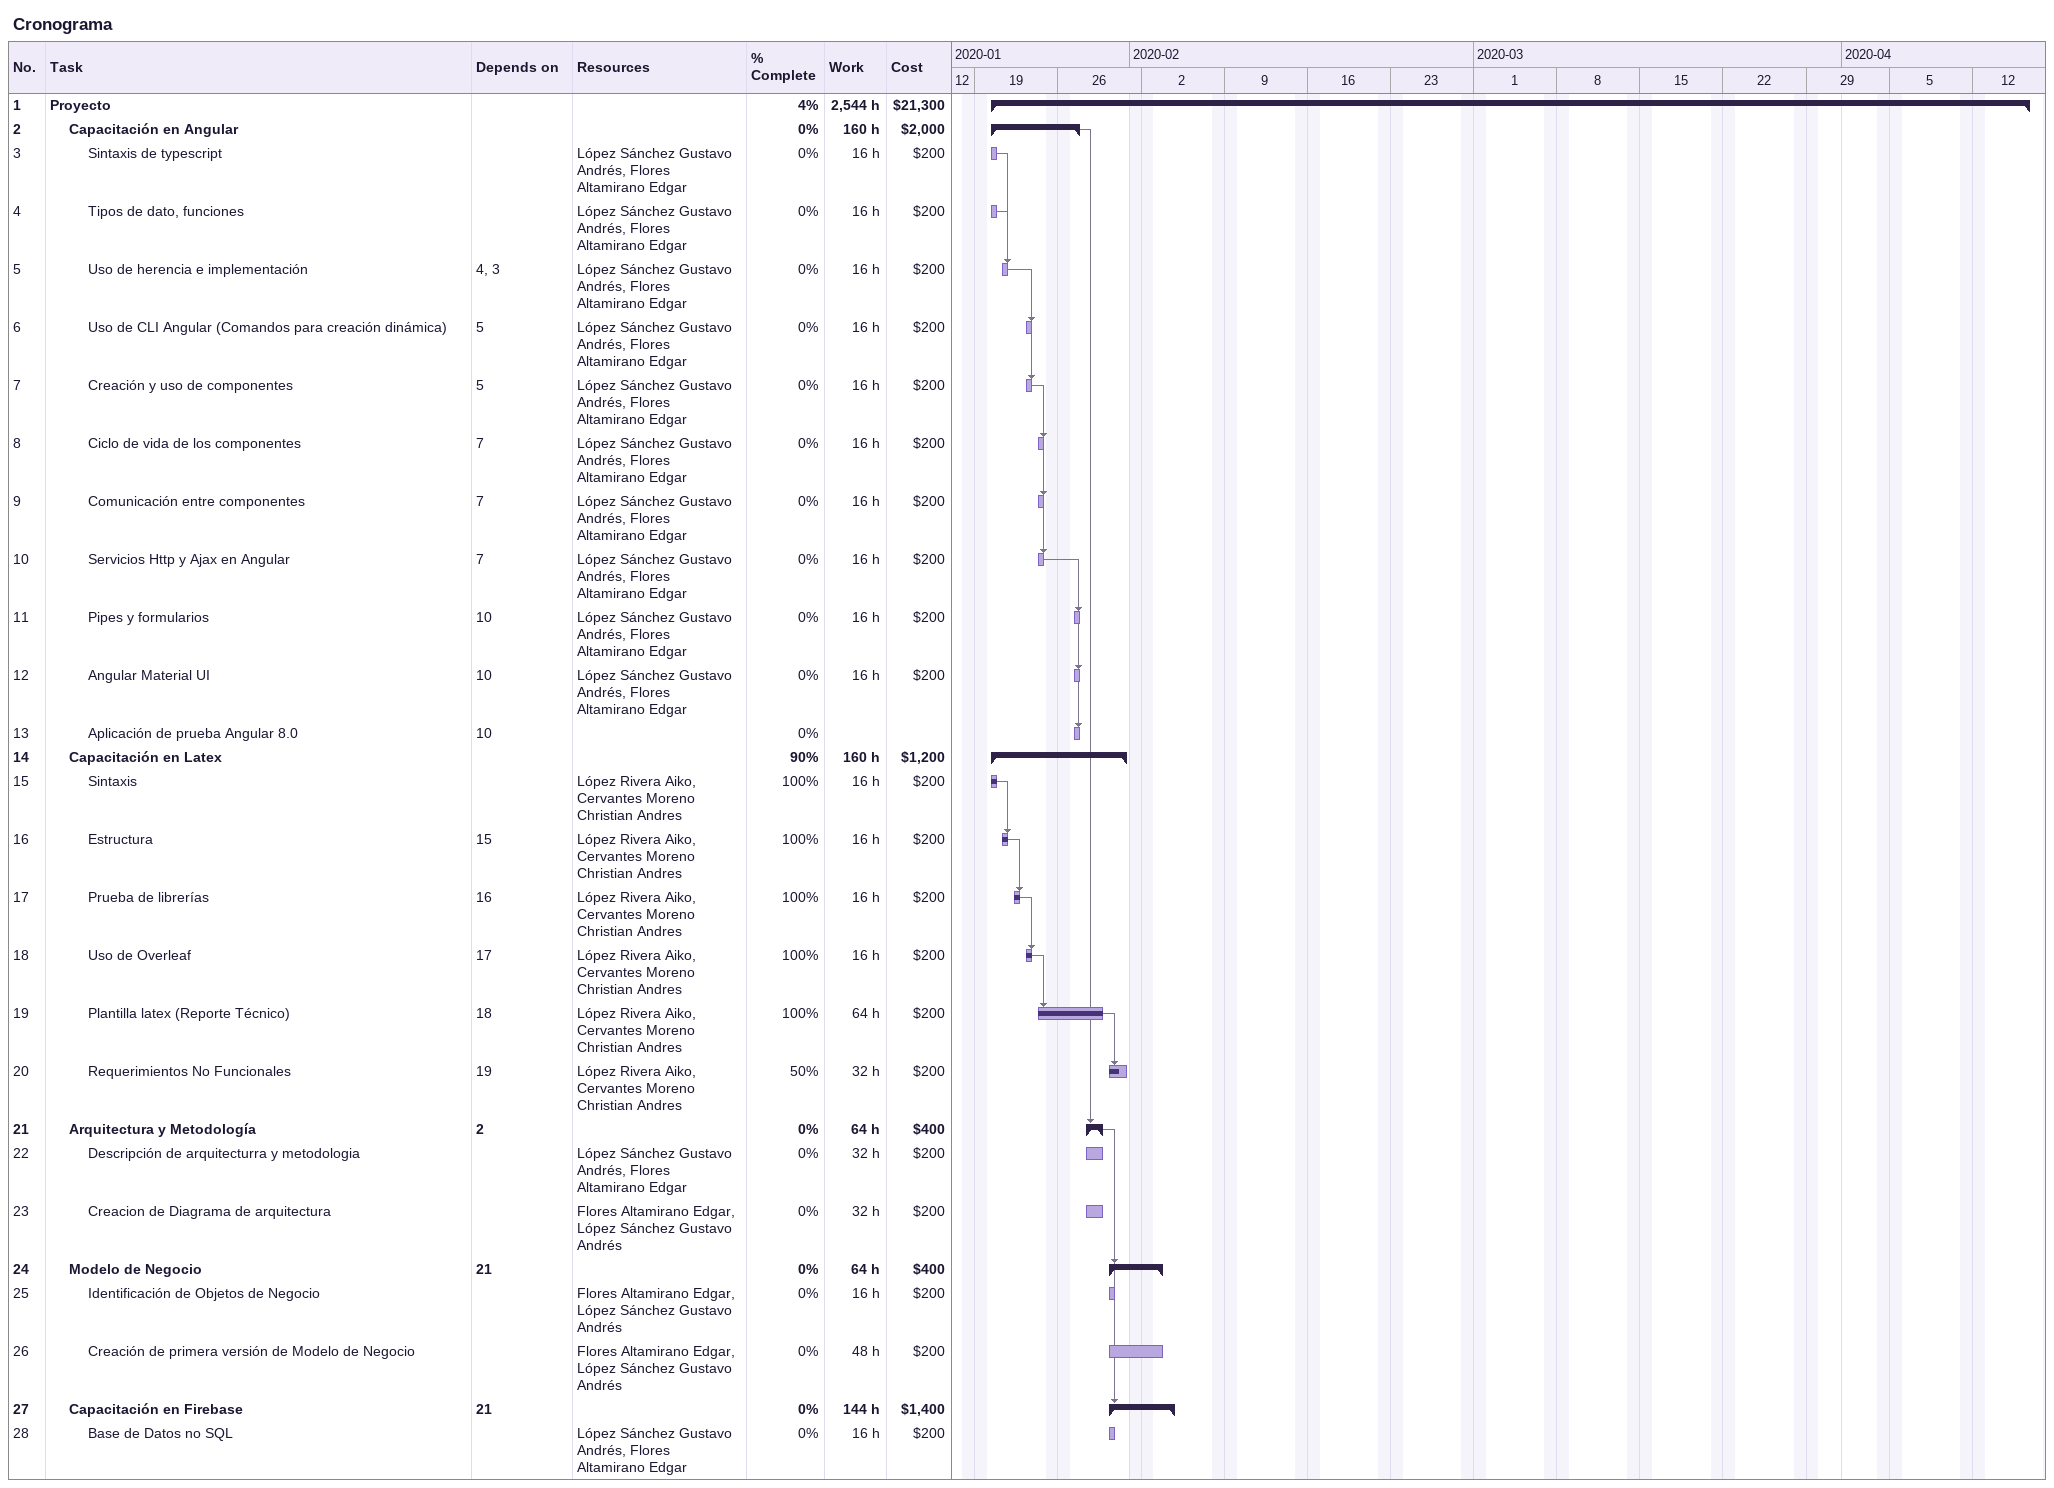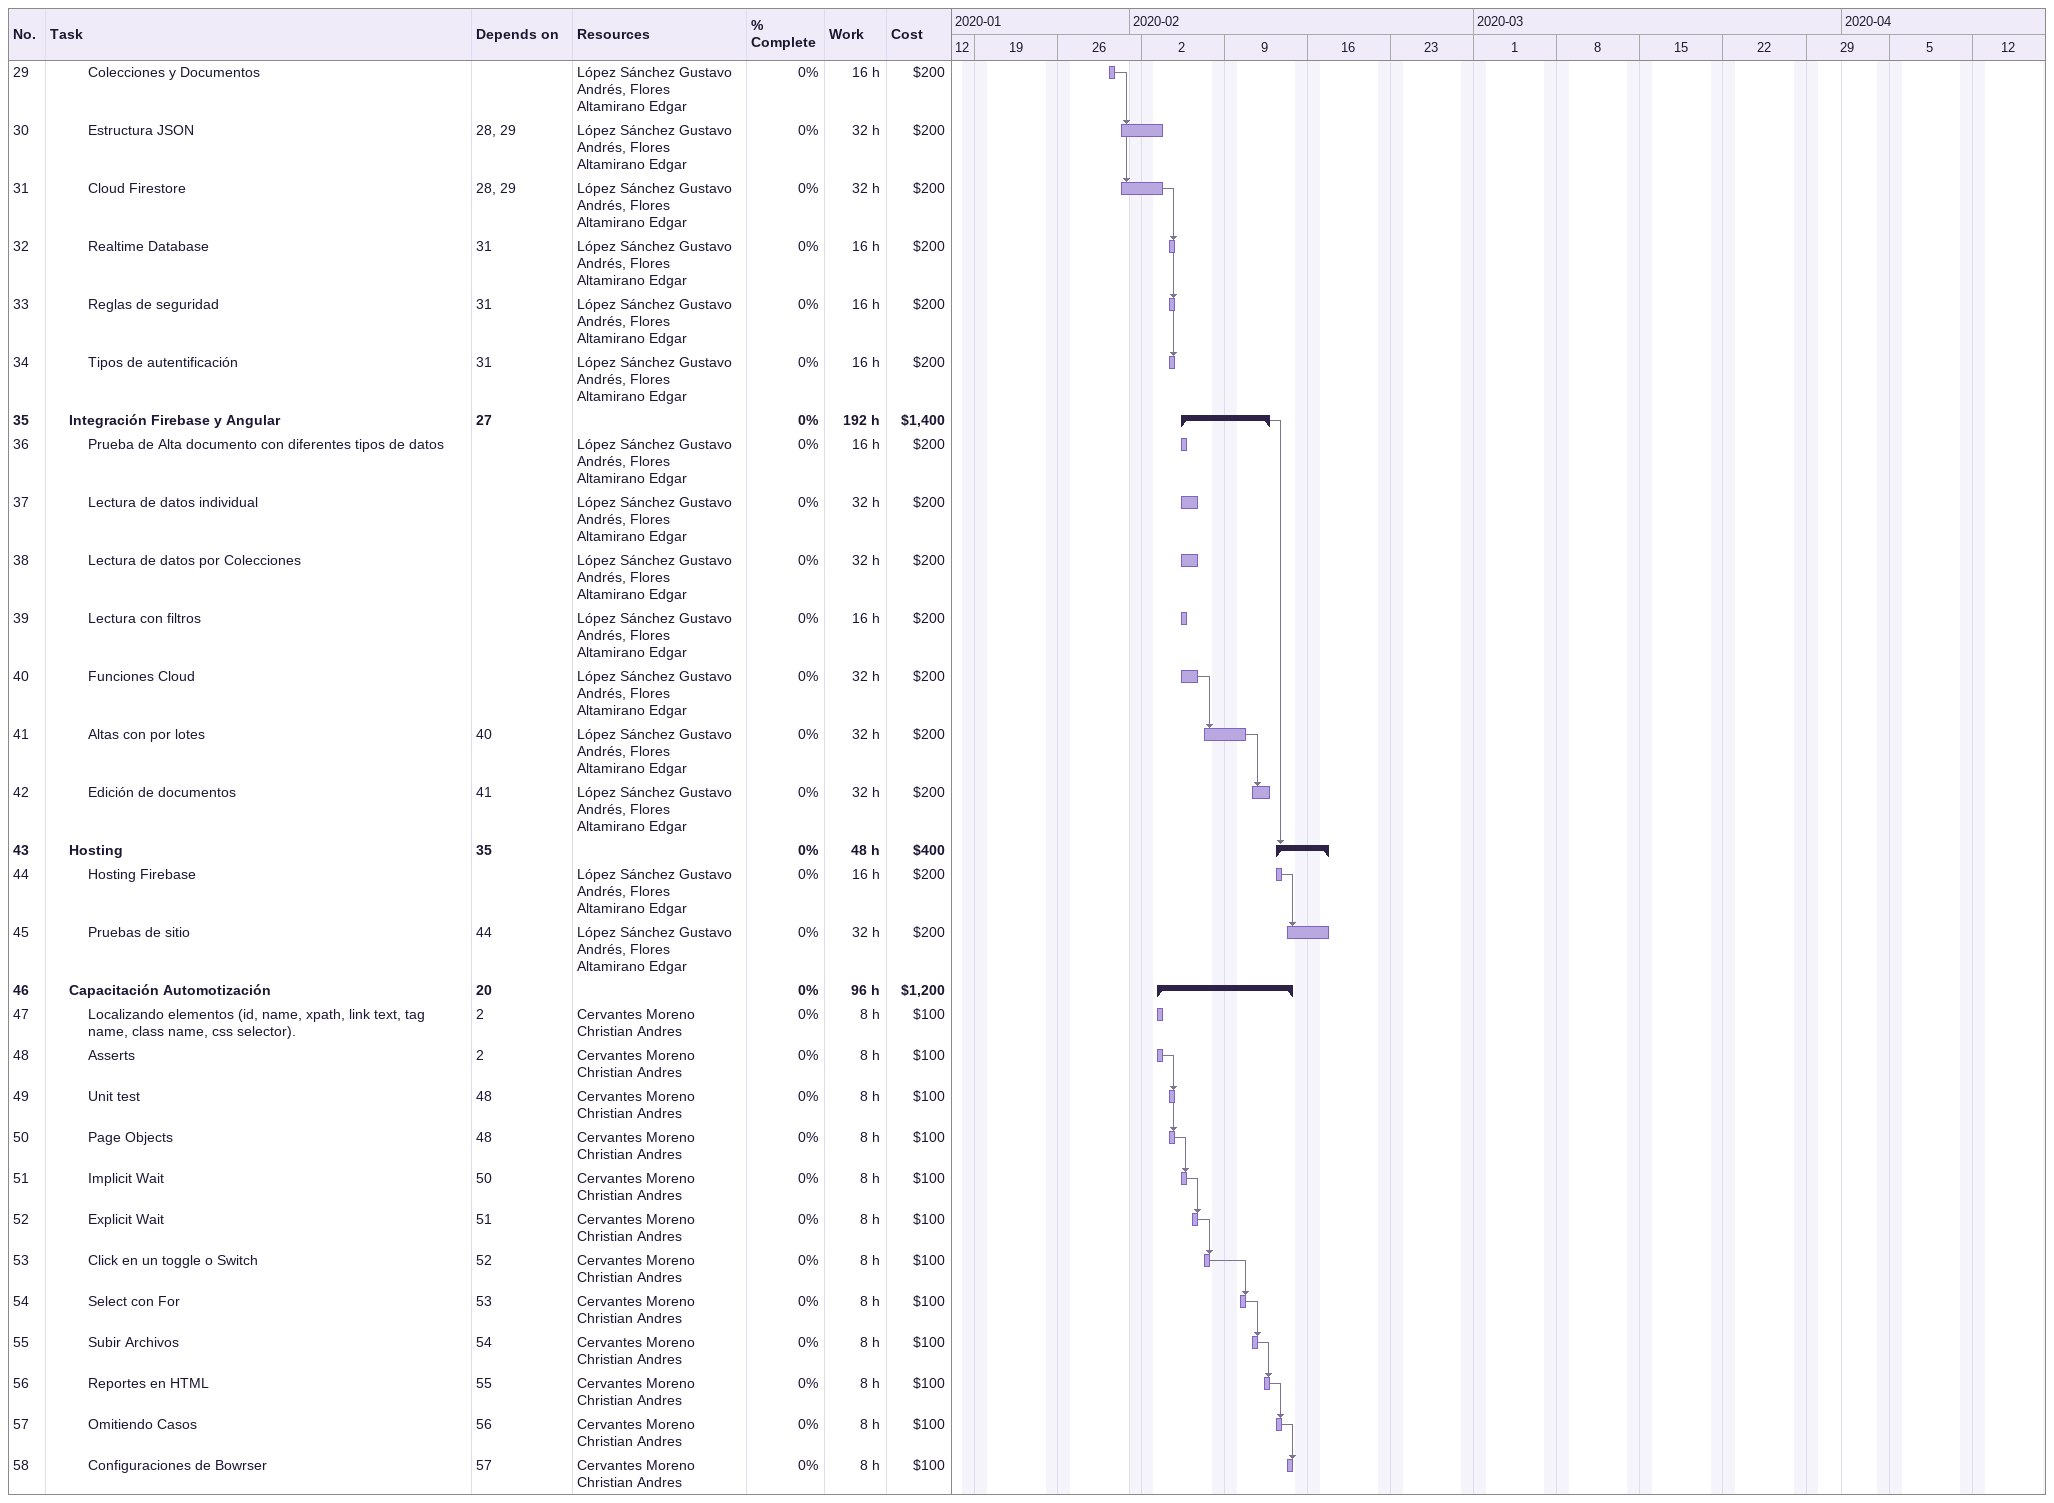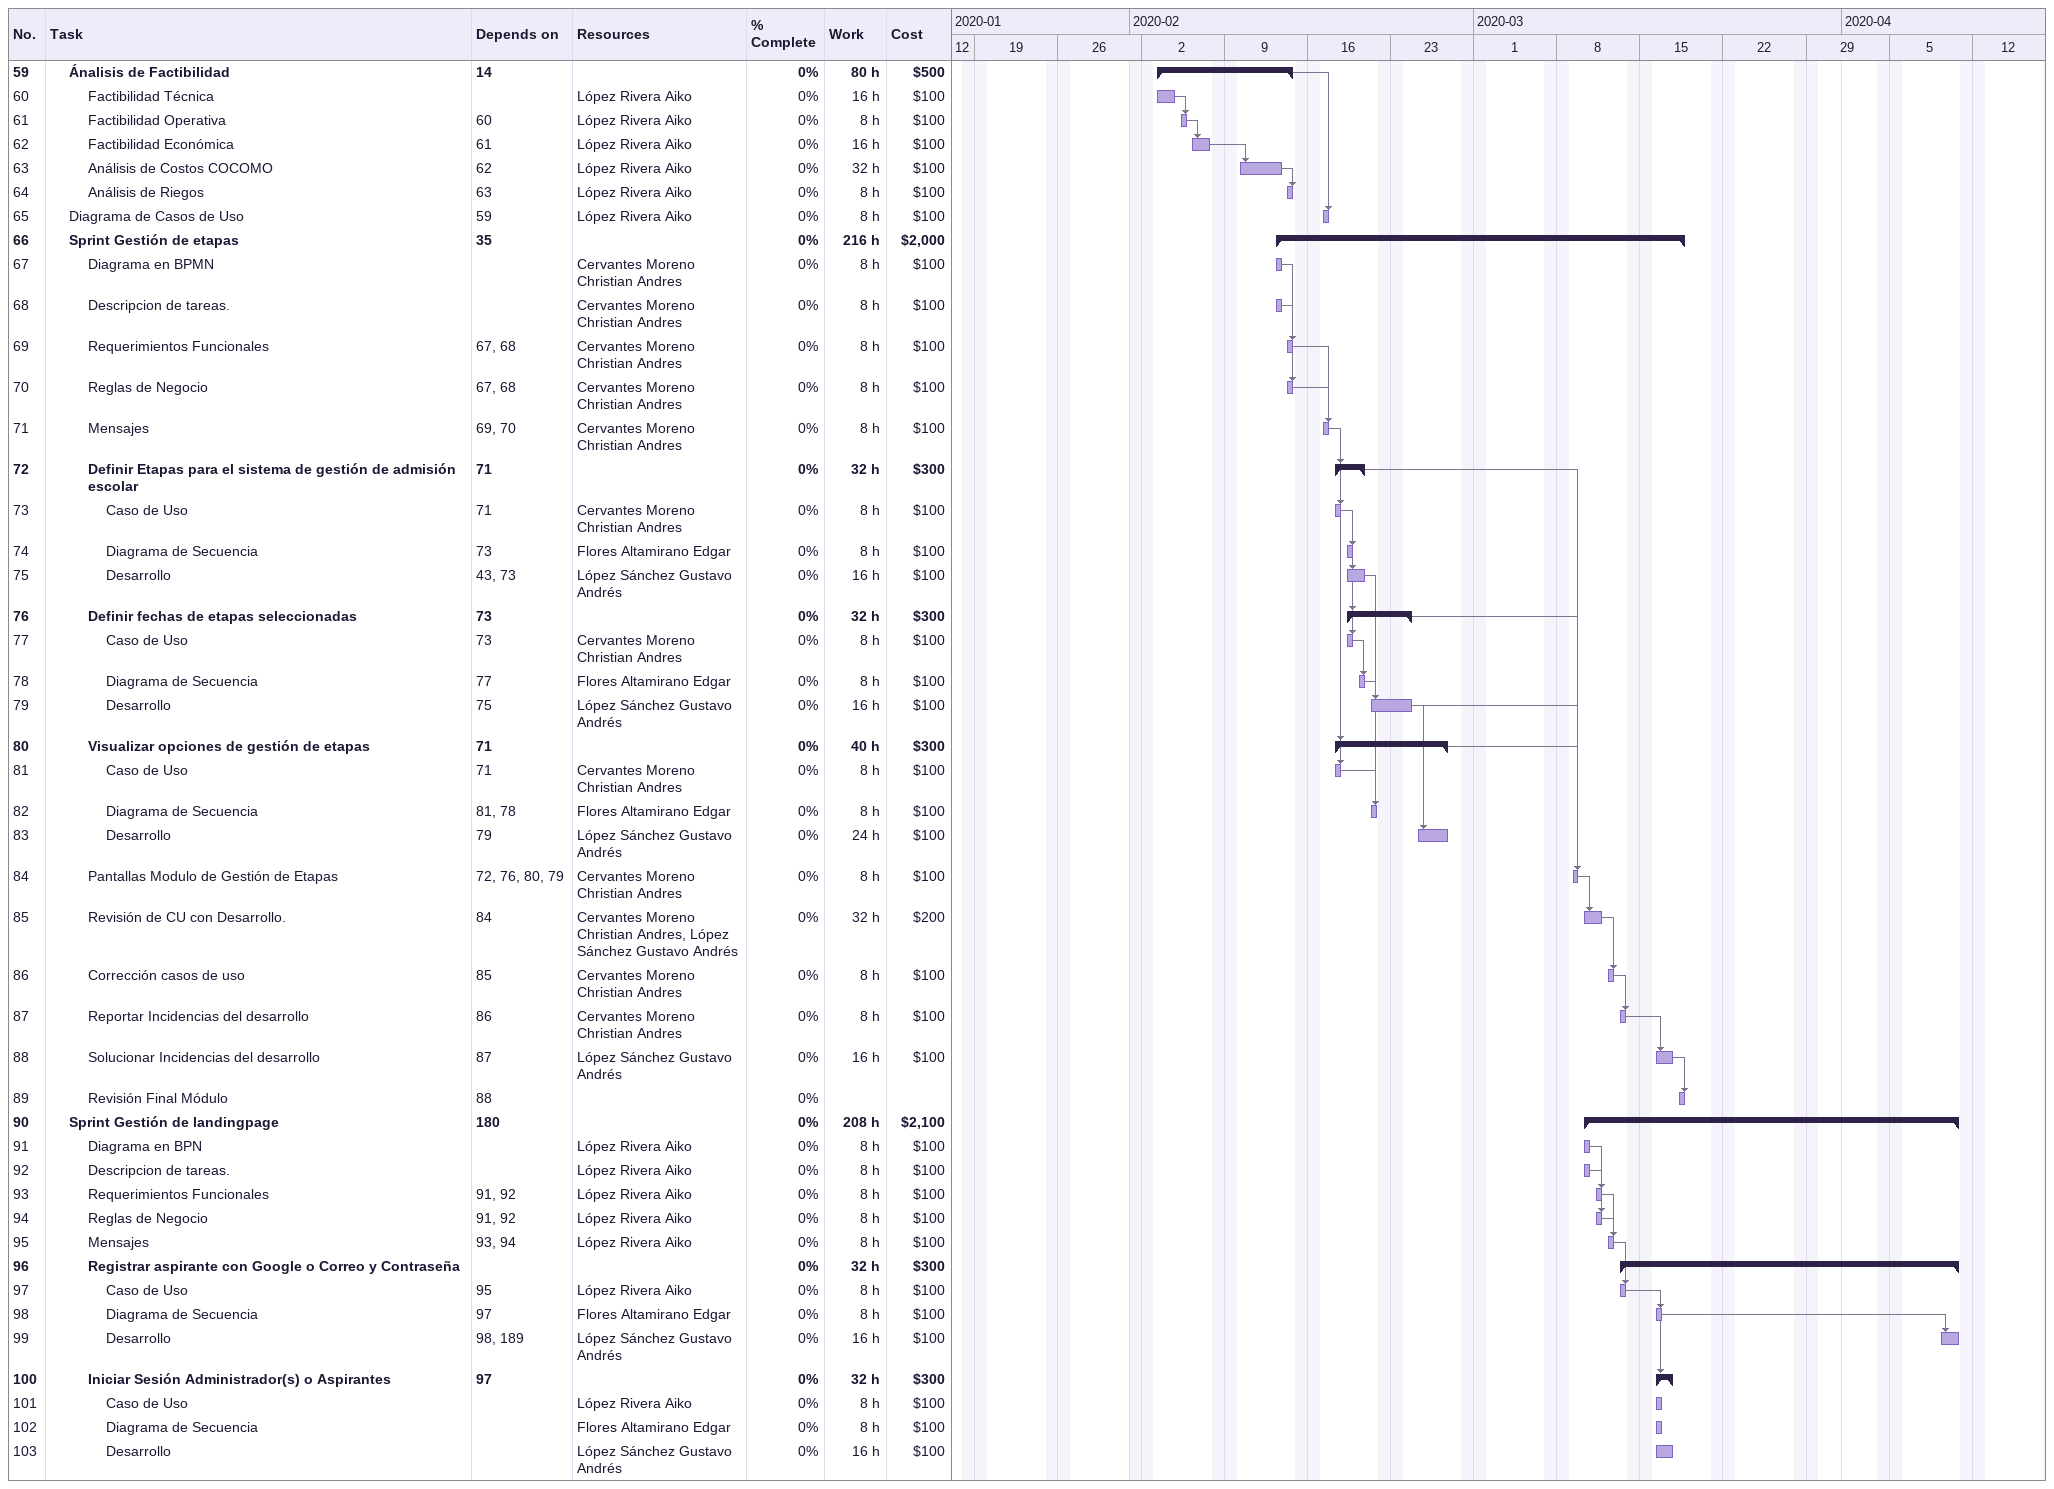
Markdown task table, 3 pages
Cronograma

| ID | Level | Task | Start | Finish | Predecessors | Resources | % complete | Work (h) | Cost ($) |
|---|---|---|---|---|---|---|---|---|---|
| 1 | 1 | **Proyecto** | 2020-01-20 | 2020-04-16 |  |  | 4 | 2544 | 21300 |
| 2 | 2 | **Capacitación en Angular** | 2020-01-20 | 2020-01-27 |  |  | 0 | 160 | 2000 |
| 3 | 3 | Sintaxis de typescript | 2020-01-20 | 2020-01-20 |  | López Sánchez Gustavo Andrés, Flores Altamirano Edgar | 0 | 16 | 200 |
| 4 | 3 | Tipos de dato, funciones | 2020-01-20 | 2020-01-20 |  | López Sánchez Gustavo Andrés, Flores Altamirano Edgar | 0 | 16 | 200 |
| 5 | 3 | Uso de herencia e implementación | 2020-01-21 | 2020-01-21 | 4, 3 | López Sánchez Gustavo Andrés, Flores Altamirano Edgar | 0 | 16 | 200 |
| 6 | 3 | Uso de CLI Angular (Comandos para creación dinámica) | 2020-01-23 | 2020-01-23 | 5 | López Sánchez Gustavo Andrés, Flores Altamirano Edgar | 0 | 16 | 200 |
| 7 | 3 | Creación y uso de componentes | 2020-01-23 | 2020-01-23 | 5 | López Sánchez Gustavo Andrés, Flores Altamirano Edgar | 0 | 16 | 200 |
| 8 | 3 | Ciclo de vida de los componentes | 2020-01-24 | 2020-01-24 | 7 | López Sánchez Gustavo Andrés, Flores Altamirano Edgar | 0 | 16 | 200 |
| 9 | 3 | Comunicación entre componentes | 2020-01-24 | 2020-01-24 | 7 | López Sánchez Gustavo Andrés, Flores Altamirano Edgar | 0 | 16 | 200 |
| 10 | 3 | Servicios Http y Ajax en Angular | 2020-01-24 | 2020-01-24 | 7 | López Sánchez Gustavo Andrés, Flores Altamirano Edgar | 0 | 16 | 200 |
| 11 | 3 | Pipes y formularios | 2020-01-27 | 2020-01-27 | 10 | López Sánchez Gustavo Andrés, Flores Altamirano Edgar | 0 | 16 | 200 |
| 12 | 3 | Angular Material UI | 2020-01-27 | 2020-01-27 | 10 | López Sánchez Gustavo Andrés, Flores Altamirano Edgar | 0 | 16 | 200 |
| 13 | 3 | Aplicación de prueba Angular 8.0 | 2020-01-27 | 2020-01-27 | 10 |  | 0 |  |  |
| 14 | 2 | **Capacitación en Latex** | 2020-01-20 | 2020-01-31 |  |  | 90 | 160 | 1200 |
| 15 | 3 | Sintaxis | 2020-01-20 | 2020-01-20 |  | López Rivera Aiko, Cervantes Moreno Christian Andres | 100 | 16 | 200 |
| 16 | 3 | Estructura | 2020-01-21 | 2020-01-21 | 15 | López Rivera Aiko, Cervantes Moreno Christian Andres | 100 | 16 | 200 |
| 17 | 3 | Prueba de librerías | 2020-01-22 | 2020-01-22 | 16 | López Rivera Aiko, Cervantes Moreno Christian Andres | 100 | 16 | 200 |
| 18 | 3 | Uso de Overleaf | 2020-01-23 | 2020-01-23 | 17 | López Rivera Aiko, Cervantes Moreno Christian Andres | 100 | 16 | 200 |
| 19 | 3 | Plantilla latex (Reporte Técnico) | 2020-01-24 | 2020-01-29 | 18 | López Rivera Aiko, Cervantes Moreno Christian Andres | 100 | 64 | 200 |
| 20 | 3 | Requerimientos No Funcionales | 2020-01-30 | 2020-01-31 | 19 | López Rivera Aiko, Cervantes Moreno Christian Andres | 50 | 32 | 200 |
| 21 | 2 | **Arquitectura y Metodología** | 2020-01-28 | 2020-01-29 | 2 |  | 0 | 64 | 400 |
| 22 | 3 | Descripción de arquitecturra y metodologia | 2020-01-28 | 2020-01-29 |  | López Sánchez Gustavo Andrés, Flores Altamirano Edgar | 0 | 32 | 200 |
| 23 | 3 | Creacion de Diagrama de arquitectura | 2020-01-28 | 2020-01-29 |  | Flores Altamirano Edgar, López Sánchez Gustavo Andrés | 0 | 32 | 200 |
| 24 | 2 | **Modelo de Negocio** | 2020-01-30 | 2020-02-03 | 21 |  | 0 | 64 | 400 |
| 25 | 3 | Identificación de Objetos de Negocio | 2020-01-30 | 2020-01-30 |  | Flores Altamirano Edgar, López Sánchez Gustavo Andrés | 0 | 16 | 200 |
| 26 | 3 | Creación de primera versión de Modelo de Negocio | 2020-01-30 | 2020-02-03 |  | Flores Altamirano Edgar, López Sánchez Gustavo Andrés | 0 | 48 | 200 |
| 27 | 2 | **Capacitación en Firebase** | 2020-01-30 | 2020-02-04 | 21 |  | 0 | 144 | 1400 |
| 28 | 3 | Base de Datos no SQL | 2020-01-30 | 2020-01-30 |  | López Sánchez Gustavo Andrés, Flores Altamirano Edgar | 0 | 16 | 200 |
| 29 | 3 | Colecciones y Documentos | 2020-01-30 | 2020-01-30 |  | López Sánchez Gustavo Andrés, Flores Altamirano Edgar | 0 | 16 | 200 |
| 30 | 3 | Estructura JSON | 2020-01-31 | 2020-02-03 | 28, 29 | López Sánchez Gustavo Andrés, Flores Altamirano Edgar | 0 | 32 | 200 |
| 31 | 3 | Cloud Firestore | 2020-01-31 | 2020-02-03 | 28, 29 | López Sánchez Gustavo Andrés, Flores Altamirano Edgar | 0 | 32 | 200 |
| 32 | 3 | Realtime Database | 2020-02-04 | 2020-02-04 | 31 | López Sánchez Gustavo Andrés, Flores Altamirano Edgar | 0 | 16 | 200 |
| 33 | 3 | Reglas de seguridad | 2020-02-04 | 2020-02-04 | 31 | López Sánchez Gustavo Andrés, Flores Altamirano Edgar | 0 | 16 | 200 |
| 34 | 3 | Tipos de autentificación | 2020-02-04 | 2020-02-04 | 31 | López Sánchez Gustavo Andrés, Flores Altamirano Edgar | 0 | 16 | 200 |
| 35 | 2 | **Integración Firebase y Angular** | 2020-02-05 | 2020-02-12 | 27 |  | 0 | 192 | 1400 |
| 36 | 3 | Prueba de Alta documento con diferentes tipos de datos | 2020-02-05 | 2020-02-05 |  | López Sánchez Gustavo Andrés, Flores Altamirano Edgar | 0 | 16 | 200 |
| 37 | 3 | Lectura de datos individual | 2020-02-05 | 2020-02-06 |  | López Sánchez Gustavo Andrés, Flores Altamirano Edgar | 0 | 32 | 200 |
| 38 | 3 | Lectura de datos por Colecciones | 2020-02-05 | 2020-02-06 |  | López Sánchez Gustavo Andrés, Flores Altamirano Edgar | 0 | 32 | 200 |
| 39 | 3 | Lectura con filtros | 2020-02-05 | 2020-02-05 |  | López Sánchez Gustavo Andrés, Flores Altamirano Edgar | 0 | 16 | 200 |
| 40 | 3 | Funciones Cloud | 2020-02-05 | 2020-02-06 |  | López Sánchez Gustavo Andrés, Flores Altamirano Edgar | 0 | 32 | 200 |
| 41 | 3 | Altas con por lotes | 2020-02-07 | 2020-02-10 | 40 | López Sánchez Gustavo Andrés, Flores Altamirano Edgar | 0 | 32 | 200 |
| 42 | 3 | Edición de documentos | 2020-02-11 | 2020-02-12 | 41 | López Sánchez Gustavo Andrés, Flores Altamirano Edgar | 0 | 32 | 200 |
| 43 | 2 | **Hosting** | 2020-02-13 | 2020-02-17 | 35 |  | 0 | 48 | 400 |
| 44 | 3 | Hosting Firebase | 2020-02-13 | 2020-02-13 |  | López Sánchez Gustavo Andrés, Flores Altamirano Edgar | 0 | 16 | 200 |
| 45 | 3 | Pruebas de sitio | 2020-02-14 | 2020-02-17 | 44 | López Sánchez Gustavo Andrés, Flores Altamirano Edgar | 0 | 32 | 200 |
| 46 | 2 | **Capacitación Automotización** | 2020-02-03 | 2020-02-14 | 20 |  | 0 | 96 | 1200 |
| 47 | 3 | Localizando elementos (id, name, xpath, link text, tag name, class name, css selector). | 2020-02-03 | 2020-02-03 | 2 | Cervantes Moreno Christian Andres | 0 | 8 | 100 |
| 48 | 3 | Asserts | 2020-02-03 | 2020-02-03 | 2 | Cervantes Moreno Christian Andres | 0 | 8 | 100 |
| 49 | 3 | Unit test | 2020-02-04 | 2020-02-04 | 48 | Cervantes Moreno Christian Andres | 0 | 8 | 100 |
| 50 | 3 | Page Objects | 2020-02-04 | 2020-02-04 | 48 | Cervantes Moreno Christian Andres | 0 | 8 | 100 |
| 51 | 3 | Implicit Wait | 2020-02-05 | 2020-02-05 | 50 | Cervantes Moreno Christian Andres | 0 | 8 | 100 |
| 52 | 3 | Explicit Wait | 2020-02-06 | 2020-02-06 | 51 | Cervantes Moreno Christian Andres | 0 | 8 | 100 |
| 53 | 3 | Click en un toggle o Switch | 2020-02-07 | 2020-02-07 | 52 | Cervantes Moreno Christian Andres | 0 | 8 | 100 |
| 54 | 3 | Select con For | 2020-02-10 | 2020-02-10 | 53 | Cervantes Moreno Christian Andres | 0 | 8 | 100 |
| 55 | 3 | Subir Archivos | 2020-02-11 | 2020-02-11 | 54 | Cervantes Moreno Christian Andres | 0 | 8 | 100 |
| 56 | 3 | Reportes en HTML | 2020-02-12 | 2020-02-12 | 55 | Cervantes Moreno Christian Andres | 0 | 8 | 100 |
| 57 | 3 | Omitiendo Casos | 2020-02-13 | 2020-02-13 | 56 | Cervantes Moreno Christian Andres | 0 | 8 | 100 |
| 58 | 3 | Configuraciones de Bowrser | 2020-02-14 | 2020-02-14 | 57 | Cervantes Moreno Christian Andres | 0 | 8 | 100 |
| 59 | 2 | **Ánalisis de Factibilidad** | 2020-02-03 | 2020-02-14 | 14 |  | 0 | 80 | 500 |
| 60 | 3 | Factibilidad Técnica | 2020-02-03 | 2020-02-04 |  | López Rivera Aiko | 0 | 16 | 100 |
| 61 | 3 | Factibilidad Operativa | 2020-02-05 | 2020-02-05 | 60 | López Rivera Aiko | 0 | 8 | 100 |
| 62 | 3 | Factibilidad Económica | 2020-02-06 | 2020-02-07 | 61 | López Rivera Aiko | 0 | 16 | 100 |
| 63 | 3 | Análisis de Costos COCOMO | 2020-02-10 | 2020-02-13 | 62 | López Rivera Aiko | 0 | 32 | 100 |
| 64 | 3 | Análisis de Riegos | 2020-02-14 | 2020-02-14 | 63 | López Rivera Aiko | 0 | 8 | 100 |
| 65 | 2 | Diagrama de Casos de Uso | 2020-02-17 | 2020-02-17 | 59 | López Rivera Aiko | 0 | 8 | 100 |
| 66 | 2 | **Sprint Gestión de etapas** | 2020-02-13 | 2020-03-18 | 35 |  | 0 | 216 | 2000 |
| 67 | 3 | Diagrama en BPMN | 2020-02-13 | 2020-02-13 |  | Cervantes Moreno Christian Andres | 0 | 8 | 100 |
| 68 | 3 | Descripcion de tareas. | 2020-02-13 | 2020-02-13 |  | Cervantes Moreno Christian Andres | 0 | 8 | 100 |
| 69 | 3 | Requerimientos Funcionales | 2020-02-14 | 2020-02-14 | 67, 68 | Cervantes Moreno Christian Andres | 0 | 8 | 100 |
| 70 | 3 | Reglas de Negocio | 2020-02-14 | 2020-02-14 | 67, 68 | Cervantes Moreno Christian Andres | 0 | 8 | 100 |
| 71 | 3 | Mensajes | 2020-02-17 | 2020-02-17 | 69, 70 | Cervantes Moreno Christian Andres | 0 | 8 | 100 |
| 72 | 3 | **Definir Etapas para el sistema de gestión de admisión escolar** | 2020-02-18 | 2020-02-20 | 71 |  | 0 | 32 | 300 |
| 73 | 4 | Caso de Uso | 2020-02-18 | 2020-02-18 | 71 | Cervantes Moreno Christian Andres | 0 | 8 | 100 |
| 74 | 4 | Diagrama de Secuencia | 2020-02-19 | 2020-02-19 | 73 | Flores Altamirano Edgar | 0 | 8 | 100 |
| 75 | 4 | Desarrollo | 2020-02-19 | 2020-02-20 | 43, 73 | López Sánchez Gustavo Andrés | 0 | 16 | 100 |
| 76 | 3 | **Definir fechas de etapas seleccionadas** | 2020-02-19 | 2020-02-24 | 73 |  | 0 | 32 | 300 |
| 77 | 4 | Caso de Uso | 2020-02-19 | 2020-02-19 | 73 | Cervantes Moreno Christian Andres | 0 | 8 | 100 |
| 78 | 4 | Diagrama de Secuencia | 2020-02-20 | 2020-02-20 | 77 | Flores Altamirano Edgar | 0 | 8 | 100 |
| 79 | 4 | Desarrollo | 2020-02-21 | 2020-02-24 | 75 | López Sánchez Gustavo Andrés | 0 | 16 | 100 |
| 80 | 3 | **Visualizar opciones de gestión de etapas** | 2020-02-18 | 2020-02-27 | 71 |  | 0 | 40 | 300 |
| 81 | 4 | Caso de Uso | 2020-02-18 | 2020-02-18 | 71 | Cervantes Moreno Christian Andres | 0 | 8 | 100 |
| 82 | 4 | Diagrama de Secuencia | 2020-02-21 | 2020-02-21 | 81, 78 | Flores Altamirano Edgar | 0 | 8 | 100 |
| 83 | 4 | Desarrollo | 2020-02-25 | 2020-02-27 | 79 | López Sánchez Gustavo Andrés | 0 | 24 | 100 |
| 84 | 3 | Pantallas Modulo de Gestión de Etapas | 2020-03-09 | 2020-03-09 | 72, 76, 80, 79 | Cervantes Moreno Christian Andres | 0 | 8 | 100 |
| 85 | 3 | Revisión de CU con Desarrollo. | 2020-03-10 | 2020-03-11 | 84 | Cervantes Moreno Christian Andres, López Sánchez Gustavo Andrés | 0 | 32 | 200 |
| 86 | 3 | Corrección casos de uso | 2020-03-12 | 2020-03-12 | 85 | Cervantes Moreno Christian Andres | 0 | 8 | 100 |
| 87 | 3 | Reportar Incidencias del desarrollo | 2020-03-13 | 2020-03-13 | 86 | Cervantes Moreno Christian Andres | 0 | 8 | 100 |
| 88 | 3 | Solucionar Incidencias del desarrollo | 2020-03-16 | 2020-03-17 | 87 | López Sánchez Gustavo Andrés | 0 | 16 | 100 |
| 89 | 3 | Revisión Final Módulo | 2020-03-18 | 2020-03-18 | 88 |  | 0 |  |  |
| 90 | 2 | **Sprint Gestión de landingpage** | 2020-03-10 | 2020-04-10 | 180 |  | 0 | 208 | 2100 |
| 91 | 3 | Diagrama en BPN | 2020-03-10 | 2020-03-10 |  | López Rivera Aiko | 0 | 8 | 100 |
| 92 | 3 | Descripcion de tareas. | 2020-03-10 | 2020-03-10 |  | López Rivera Aiko | 0 | 8 | 100 |
| 93 | 3 | Requerimientos Funcionales | 2020-03-11 | 2020-03-11 | 91, 92 | López Rivera Aiko | 0 | 8 | 100 |
| 94 | 3 | Reglas de Negocio | 2020-03-11 | 2020-03-11 | 91, 92 | López Rivera Aiko | 0 | 8 | 100 |
| 95 | 3 | Mensajes | 2020-03-12 | 2020-03-12 | 93, 94 | López Rivera Aiko | 0 | 8 | 100 |
| 96 | 3 | **Registrar aspirante con Google o Correo y Contraseña** | 2020-03-13 | 2020-04-10 |  |  | 0 | 32 | 300 |
| 97 | 4 | Caso de Uso | 2020-03-13 | 2020-03-13 | 95 | López Rivera Aiko | 0 | 8 | 100 |
| 98 | 4 | Diagrama de Secuencia | 2020-03-16 | 2020-03-16 | 97 | Flores Altamirano Edgar | 0 | 8 | 100 |
| 99 | 4 | Desarrollo | 2020-04-09 | 2020-04-10 | 98, 189 | López Sánchez Gustavo Andrés | 0 | 16 | 100 |
| 100 | 3 | **Iniciar Sesión Administrador(s) o Aspirantes** | 2020-03-16 | 2020-03-17 | 97 |  | 0 | 32 | 300 |
| 101 | 4 | Caso de Uso | 2020-03-16 | 2020-03-16 |  | López Rivera Aiko | 0 | 8 | 100 |
| 102 | 4 | Diagrama de Secuencia | 2020-03-16 | 2020-03-16 |  | Flores Altamirano Edgar | 0 | 8 | 100 |
| 103 | 4 | Desarrollo | 2020-03-16 | 2020-03-17 |  | López Sánchez Gustavo Andrés | 0 | 16 | 100 |
